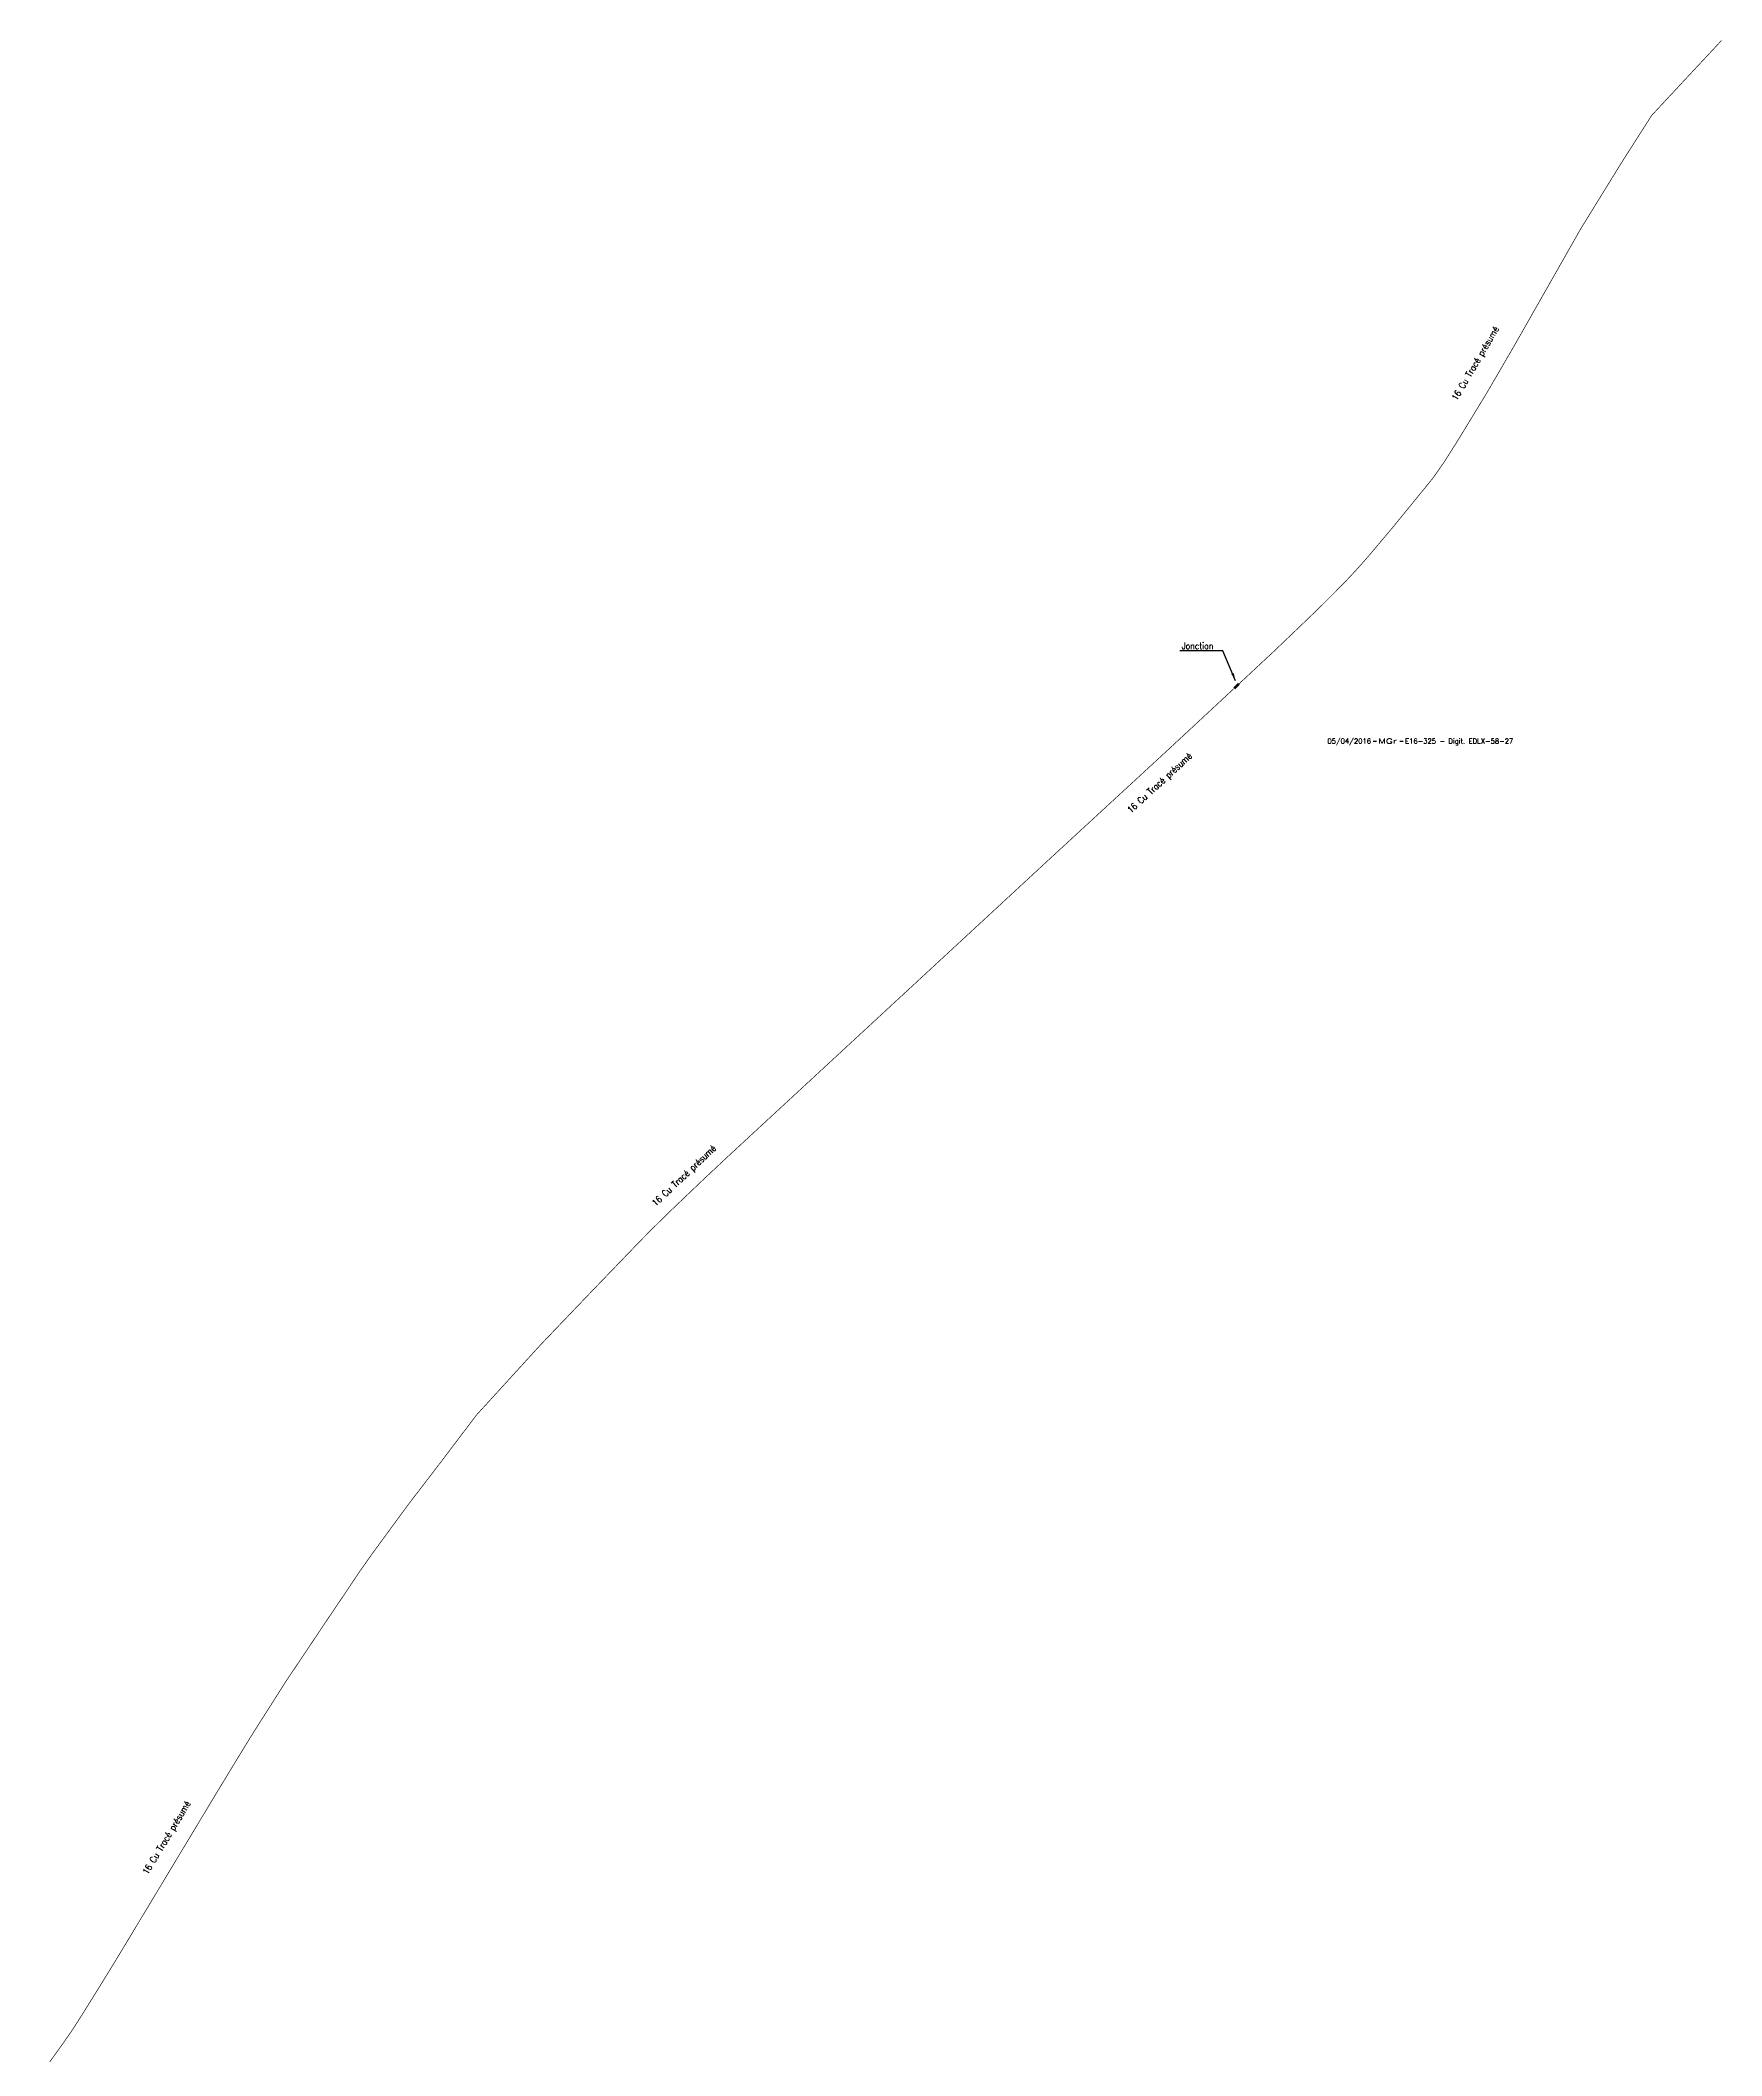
# Model space of a CAD drawing. Header units: millimetres. Extents: x 199000 to 200000, y 53010 to 53616.
# Drawn here: x 199747.4 to 200000, y 53313.3 to 53616.2 of the extents above; entities that cross this region are included whole.
import ezdxf
from ezdxf.enums import TextEntityAlignment as Align

# ---------------------------------------------------------------- set-up
doc = ezdxf.new("R2010")
doc.units = ezdxf.units.MM
doc.layers.get('0').update_dxf_attribs({"linetype": 'CONTINUOUS'})
doc.layers.add('M_130', color=3, linetype='M_ST_15')
doc.layers.add('M_300', color=7, linetype='CONTINUOUS')
doc.layers.add('M_910', color=7, linetype='CONTINUOUS', plot=False)
doc.styles.get("Standard").update_dxf_attribs({"font": 'romans.shx', "width": 0.85})
doc.linetypes.add('M_ST_15', pattern='A,5,-0.3,["XX",Standard,S=1,R=0,X=0,Y=-0.5],-2.5', length=7.8)
doc.dimstyles.get("Standard").update_dxf_attribs({"dimtxt": 1.5, "dimasz": 1.2, "dimexe": 0.625, "dimexo": 0.625, "dimgap": 0.25, "dimtad": 1, "dimdec": 1, "dimzin": 0, "dimdsep": 46, "dimtxsty": 'Standard', "dimcen": -0.5, "dimadec": 0, "dimazin": 0, "dimtfac": 1, "dimtdec": 1, "dimtmove": 0, "dimatfit": 3, "dimfxl": 0, "dimtolj": 1, "dimtzin": 0, "dimarcsym": 0})

# ---------------------------------------------------------------- blocks, each defined once
blk = doc.blocks.new('M_300_03')
at = {"color": 0, "linetype": 'Continuous'}
blk.add_solid([(-0.5, 0.19), (-0.5, -0.19), (0.5, 0.19), (0.5, -0.19)], dxfattribs=at)
at = {"color": 0, "linetype": 'Continuous', "width": 0.75, "flags": 3}
for tag, p in [('DEF_LEG', (0, -5)), ('DEF_COUP', (0.05, -6.97)), ('DEF_TYPE', (0, -9))]:
    blk.add_attdef(tag, text='', height=1.2, dxfattribs=at).set_placement(p, align=Align.MIDDLE)
blk = doc.blocks.new('GIS_MODF')
at = {"color": 0, "linetype": 'Continuous', "flags": 128}
for points in [[(-2.26, -0.01), (-1.76, -0.01)], [(1.76, -0.01), (2.26, -0.01)]]:
    blk.add_lwpolyline(points, dxfattribs=at)
at = {"color": 0, "linetype": 'Continuous'}
blk.add_attdef('DATE', text='', height=0.75, dxfattribs=at).set_placement((-2.58, -0.39), align=Align.RIGHT)
at = {"color": 0, "linetype": 'Continuous', "width": 3.590909}
blk.add_attdef('USER', text='', height=0.75, dxfattribs=at).set_placement((-1.52, -0.39), (1.31, -0.39), align=Align.FIT)
at = {"color": 0, "linetype": 'Continuous'}
blk.add_attdef('DESC', (2.53, -0.39), '', height=0.75, dxfattribs=at)

msp = doc.modelspace()

# ---------------------------------------------------------------- linework, layer by layer
at = {"layer": 'M_130', "const_width": 0.1}
msp.add_lwpolyline([(200000, 53616.17), (199989.53, 53604.93), (199989.53, 53604.93), (199985.03, 53597.88), (199978.88, 53587.91), (199968.91, 53570.37), (199964.73, 53563.19), (199964.73, 53563.19), (199964.73, 53563.19), (199960.41, 53556.1), (199960.41, 53556.1), (199960.41, 53556.1), (199958.39, 53552.9), (199958.39, 53552.9), (199956.65, 53550.41), (199956.65, 53550.41), (199956.65, 53550.41), (199950.71, 53543.13), (199950.71, 53543.13), (199950.71, 53543.13), (199950.71, 53543.13), (199950.71, 53543.13), (199949.07, 53541.18), (199947.43, 53539.23), (199946.66, 53538.33), (199945.87, 53537.44), (199945.08, 53536.56), (199944.27, 53535.69), (199943.46, 53534.83), (199942.63, 53533.98), (199941.05, 53532.39), (199939.46, 53530.81), (199939.46, 53530.81), (199939.46, 53530.81), (199939.46, 53530.81), (199932.98, 53524.6), (199927.16, 53519.17), (199917.12, 53509.84), (199898.15, 53492.35), (199877.39, 53473.14), (199852.27, 53449.91), (199849.7, 53447.53), (199847.15, 53445.13), (199844.62, 53442.72), (199842.09, 53440.3), (199840.61, 53438.85), (199839.14, 53437.4), (199837.69, 53435.93), (199836.25, 53434.44), (199829.75, 53427.69), (199822.65, 53420.27), (199822.65, 53420.27), (199822.65, 53420.27), (199822.65, 53420.27), (199822.65, 53420.27), (199822.65, 53420.27), (199822.65, 53420.27), (199822.65, 53420.27), (199812.93, 53409.62), (199807.41, 53402.33), (199807.41, 53402.33), (199807.41, 53402.33), (199807.41, 53402.33), (199802.63, 53396.1), (199802.63, 53396.1), (199802.63, 53396.1), (199797.1, 53388.55), (199797.1, 53388.55), (199797.1, 53388.55), (199797.1, 53388.55), (199795.81, 53386.71), (199795.29, 53385.97), (199794.79, 53385.22), (199789.58, 53377.47), (199784.38, 53369.72), (199779.41, 53361.9), (199779.41, 53361.9), (199779.41, 53361.9), (199779.41, 53361.9), (199779.41, 53361.9), (199777.61, 53358.98), (199775.83, 53356.05), (199774.05, 53353.12), (199760.26, 53330.21), (199758.56, 53327.4), (199756.84, 53324.6), (199755.11, 53321.81), (199753.37, 53319.02), (199752.75, 53318.05), (199752.11, 53317.08), (199751.46, 53316.13), (199750.79, 53315.18), (199747.44, 53310.48)], dxfattribs=at)

# ---------------------------------------------------------------- block references
at = {"layer": 'M_300', "rotation": 44.43128865745381}
msp.add_blockref('M_300_03', (199927.16, 53519.17), dxfattribs=at)
at = {"layer": 'M_910'}
ref = msp.add_blockref('GIS_MODF', (199949.94, 53510.91), dxfattribs=at)
ref.add_attrib('DATE', '05/04/2016', dxfattribs={"layer": '0', "color": 0, "linetype": 'Continuous', "height": 0.75}).set_placement((199947.36, 53510.52), align=Align.RIGHT)
ref.add_attrib('USER', 'MGr', dxfattribs={"layer": '0', "color": 0, "linetype": 'Continuous', "height": 0.75, "width": 1.385965}).set_placement((199948.43, 53510.52), (199951.25, 53510.52), align=Align.FIT)
ref.add_attrib('DESC', 'E16-325 - Digit. EDLX-58-27 ', (199952.47, 53510.52), dxfattribs={"layer": '0', "color": 0, "linetype": 'Continuous', "height": 0.75})

# ---------------------------------------------------------------- texts
at = {"layer": 'M_130', "width": 0.85}
for rotation, p in [(59.6871, (199960.27, 53561.99)), (42.6704, (199911.29, 53500)), (43.3783, (199839.87, 53440.93)), (58.9514, (199763.53, 53340.46))]:
    msp.add_text('16 Cu Tracé présumé', height=1, rotation=rotation, dxfattribs=at).set_placement(p)
at = {"layer": 'M_300', "linetype": 'Continuous', "insert": (199923.66, 53525.22), "char_height": 1, "attachment_point": 6}
msp.add_mtext('Jonction', dxfattribs=at)

# ---------------------------------------------------------------- leaders
at = {"layer": 'M_300', "linetype": 'Continuous', "annotation_type": 0, "has_hookline": 1, "hookline_direction": 1, "text_width": 5.02}
msp.add_leader([(199927, 53519.96), (199925.11, 53524.47), (199923.91, 53524.47)], dimstyle='Standard', dxfattribs=at)

doc.saveas('drawing.dxf')
